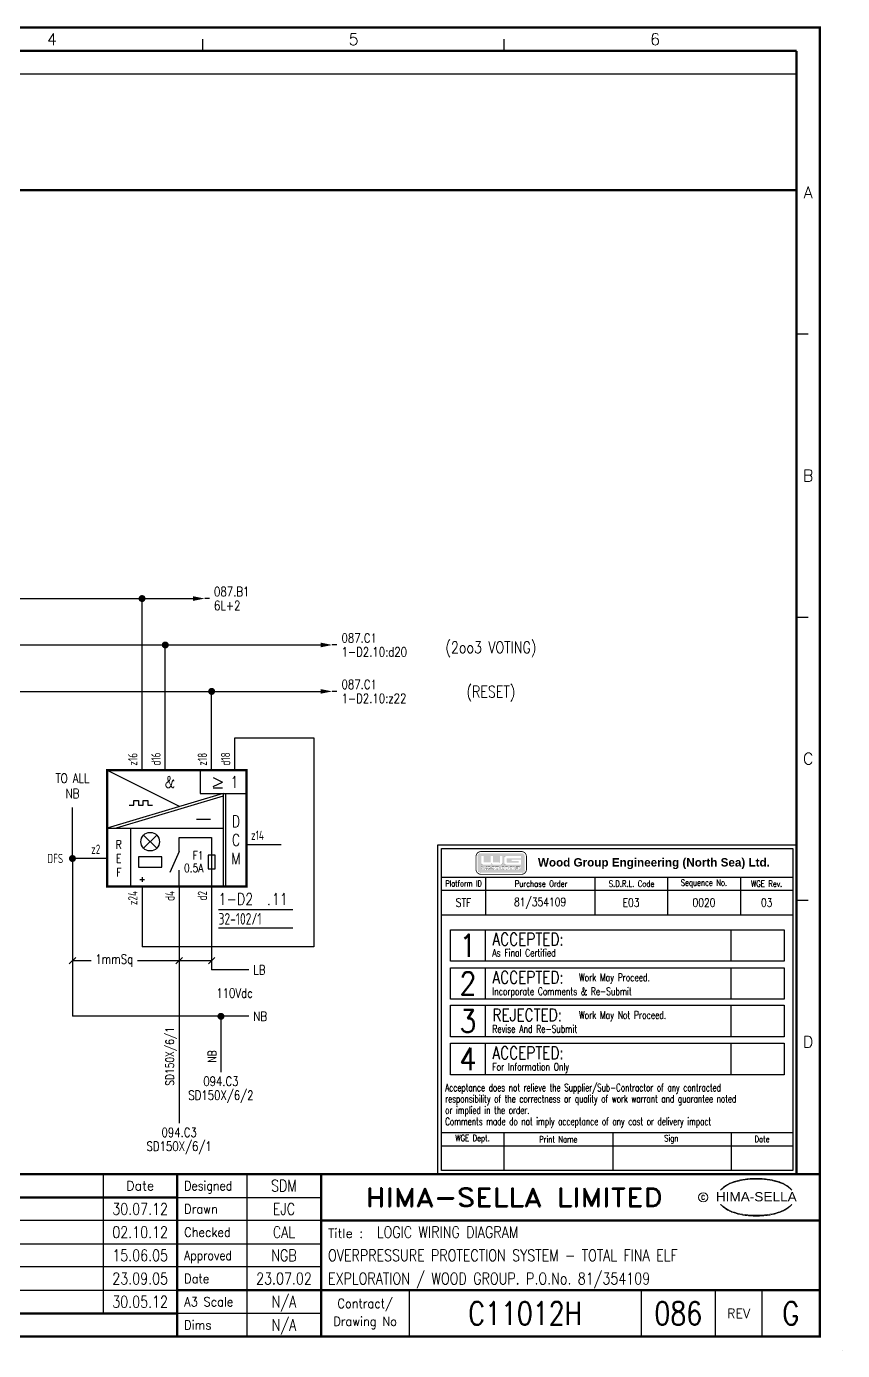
# Model space of a CAD drawing. Extents: x 0 to 414, y 0 to 285.
# Drawn here: x 238 to 413.9, y 0 to 285.2 of the extents above; entities that cross this region are included whole.
import ezdxf
from ezdxf.enums import TextEntityAlignment as Align

# ---------------------------------------------------------------- set-up
doc = ezdxf.new("R2010")
doc.units = 0
doc.header["$LTSCALE"] = 10
doc.header["$MEASUREMENT"] = 0
doc.layers.get('0').update_dxf_attribs({"linetype": 'CONTINUOUS'})
for name, color, linetype in [('ADD', 7, 'CONTINUOUS'), ('COL', 7, 'CONTINUOUS'), ('COM', 6, 'CONTINUOUS'), ('DES', 2, 'CONTINUOUS'), ('ELAC003$', 7, 'CONTINUOUS'), ('GROUP', 2, 'CONTINUOUS'), ('LAB', 4, 'CONTINUOUS'), ('LINE', 1, 'CONTINUOUS'), ('LOCATION', 7, 'CONTINUOUS'), ('PCABGREY-0_22', 7, 'CONTINUOUS'), ('RACK', 7, 'CONTINUOUS'), ('ROW', 7, 'CONTINUOUS'), ('SLOT', 7, 'CONTINUOUS'), ('SNA', 7, 'CONTINUOUS'), ('SPOTS', 3, 'CONTINUOUS'), ('TEXT', 2, 'CONTINUOUS'), ('TPOL', 1, 'CONTINUOUS'), ('UPS', 2, 'CONTINUOUS'), ('WIRENOS', 4, 'CONTINUOUS'), ('XR_FUNCTION', 7, 'CONTINUOUS'), ('XR_MAIN', 2, 'CONTINUOUS')]:
    doc.layers.add(name, color=color, linetype=linetype)
doc.styles.add('ARIAL', font='ARIAL.TTF', dxfattribs={"height": 2.5})
doc.styles.add('CROSSREF', font='ROMANS.shx', dxfattribs={"width": 0.8, "height": 1})
doc.styles.add('FUNCTION', font='ISOCP.shx', dxfattribs={"height": 2.5})
doc.styles.add('GROUP', font='romans.shx', dxfattribs={"width": 0.8, "height": 2.5})
doc.styles.add('LOCATION', font='ISOCP.shx', dxfattribs={"height": 2.5})
doc.styles.add('PINS', font='ISOCP.shx', dxfattribs={"height": 2.5})
doc.styles.add('RACK', font='romans.shx', dxfattribs={"width": 0.8, "height": 2})
doc.styles.add('ROMAND', font='ROMAND')
doc.styles.add('ROMANS', font='romans.shx', dxfattribs={"width": 0.8})
doc.styles.add('SLOT', font='romans.shx', dxfattribs={"width": 0.8, "height": 2})
doc.styles.add('SYMBOL', font='ISOCP.shx', dxfattribs={"height": 2.5})

# ---------------------------------------------------------------- blocks, each defined once
blk = doc.blocks.new('HS-A3LG1')
at = {"color": 1}
for p, q in [((276, 280), (276, 282.5)), ((341, 280), (341, 282.5)), ((404, 275), (16, 275)), ((404, 219), (406.5, 219)), ((404, 158), (406.5, 158)), ((404, 97), (406.5, 97)), ((254.5, 38), (254.5, 8)), ((285.5, 38), (285.5, 3)), ((270.5, 33), (301.5, 33)), ((301.5, 28), (104, 28)), ((104, 23), (301.5, 23)), ((301.5, 18), (104, 18)), ((104, 13), (270.5, 13)), ((320.5, 13), (320.5, 3)), ((370.5, 13), (370.5, 3)), ((386.5, 3), (386.5, 13)), ((396.5, 13), (396.5, 3)), ((301.5, 8), (270.5, 8)), ((413.9, 0), (413.9, 0.025))]:
    blk.add_line(p, q, dxfattribs=at)
at = {"color": 1, "const_width": 0.5}
blk.add_lwpolyline([(16, 3), (409, 3), (409, 285), (16, 285)], close=True, dxfattribs=at)
for points in [[(16, 280), (404, 280)], [(404, 38), (404, 280)], [(404, 250), (16, 250)], [(409, 38), (16, 38)], [(270.5, 38), (270.5, 3)], [(301.5, 3), (301.5, 38)], [(270.5, 33), (104, 33)], [(409, 28), (301.5, 28)], [(270.5, 13), (409, 13)], [(270.5, 8), (16, 8)]]:
    blk.add_lwpolyline(points, dxfattribs=at)
at = {"color": 3, "lineweight": 13}
blk.add_circle((383.8795, 33), 1, dxfattribs=at)
for centre, radius, start, end in [((395.2419, 21.3644), 15.7280876505632, 89.78050000000002, 93.17380000000001), ((395.3626, 21.3644), 15.7280876505632, 86.8262, 90.2195), ((392.604, 29.3277), 7.240060860401338, 106.0532, 133.5024), ((392.8763, 29.5135), 7.299930143559258, 130.419, 136.057), ((392.1149, 30.6001), 5.98042439466984, 122.244, 131.6154), ((391.752, 31.2819), 5.210443276585328, 111.8206, 122.8668), ((393.7772, 27.1992), 9.760061234438751, 107.5931, 113.9452), ((395.0991, 20.9965), 15.93667133721851, 89.2698, 106.3911), ((394.0978, 26.015), 10.98591244724132, 96.0146, 107.3203), ((395.2933, 18.8099), 18.28175579120328, 92.8917, 97.3734), ((395.5053, 20.9965), 15.93667133721851, 73.6089, 90.73019999999998), ((395.3112, 18.8099), 18.28175579120328, 82.62659999999998, 87.1083), ((396.5067, 26.015), 10.98591244724132, 72.67969999999998, 83.9854), ((396.8272, 27.1992), 9.760061234438751, 66.0548, 72.40689999999998), ((398.0005, 29.3277), 7.240060860401338, 46.4976, 73.94679999999998), ((398.8524, 31.2819), 5.210443276585328, 57.1332, 68.1794), ((398.4895, 30.6001), 5.98042439466984, 48.3846, 57.75600000000001), ((397.7282, 29.5135), 7.299930143559258, 43.943, 49.581), ((392.604, 36.7308), 7.240060860401338, 226.4976, 253.9468), ((392.8763, 36.545), 7.299930143559258, 223.943, 229.581), ((398.0005, 36.7308), 7.240060860401338, 286.0532, 313.5024), ((397.7282, 36.545), 7.299930143559258, 310.419, 316.0570000000001), ((392.1149, 35.4585), 5.98042439466984, 228.3846, 237.756), ((391.752, 34.7766), 5.210443276585328, 237.1332, 248.1794), ((393.7772, 38.8593), 9.760061234438751, 246.0548, 252.4069000000001), ((395.0991, 45.062), 15.93667133721851, 253.6089, 270.7302), ((394.0978, 40.0435), 10.98591244724132, 252.6797, 263.9854), ((395.2933, 47.2486), 18.28175579120328, 262.6266, 267.1083), ((395.2419, 44.6941), 15.7280876505632, 266.8262, 270.2195), ((395.5053, 45.062), 15.93667133721851, 269.2698, 286.3911000000001), ((395.3626, 44.6941), 15.7280876505632, 269.7805, 273.1738), ((395.3112, 47.2486), 18.28175579120328, 272.8917, 277.3734), ((396.5067, 40.0435), 10.98591244724132, 276.0146, 287.3203), ((396.8272, 38.8593), 9.760061234438751, 287.5931, 293.9452), ((398.8524, 34.7766), 5.210443276585328, 291.8206, 302.8668), ((398.4895, 35.4585), 5.98042439466984, 302.2440000000001, 311.6154)]:
    blk.add_arc(centre, radius, start, end, dxfattribs=at)
at = {"color": 2, "style": 'ROMAND'}
for s, p in [('4', (243.5, 282.5)), ('5', (308.5, 282.5)), ('6', (373.5, 282.5)), ('A', (406.5, 249.5)), ('B', (406.5, 188.5)), ('C', (406.5, 127.5)), ('D', (406.5, 66.5))]:
    blk.add_text(s, height=2.5, dxfattribs=at).set_placement(p, align=Align.MIDDLE)
at = {"color": 4, "style": 'ROMAND'}
blk.add_text('Date', height=2, dxfattribs=at).set_placement((262.5, 34.5), align=Align.CENTER)
for s, width, p in [('Designed', 0.87, (272, 34.5)), ('Drawn', 0.9, (272, 29.5)), ('Checked', 0.9, (272, 24.5)), ('Approved', 0.85, (272, 19.5)), ('Date', 0.9, (272, 14.5)), ('A3 Scale', 0.9, (272, 9.5)), ('Dims', 0.9, (272, 4.5))]:
    blk.add_text(s, height=2, dxfattribs=dict(at, width=width)).set_placement(p)
at = {"color": 1, "style": 'ROMAND', "width": 1.15}
blk.add_text('HIMA-SELLA LIMITED', height=4, dxfattribs=at).set_placement((343.0965, 33), align=Align.MIDDLE)
at = {"color": 3, "lineweight": 13, "style": 'ROMANS', "width": 0.8}
blk.add_text('C', height=1, dxfattribs=at).set_placement((383.8436, 32.5), align=Align.CENTER)
at = {"color": 1, "style": 'ARIAL', "width": 1.05}
blk.add_text('HIMA-SELLA', height=2, dxfattribs=at).set_placement((395.3022, 32.1293), align=Align.CENTER)
at = {"color": 4, "style": 'ROMAND'}
blk.add_text('Title :', height=2, dxfattribs=at).set_placement((303, 24.25))
at = {"color": 4, "style": 'ROMAND', "width": 0.9}
for s, p in [('Contract/', (311, 10)), ('Drawing No', (311, 6))]:
    blk.add_text(s, height=2, dxfattribs=at).set_placement(p, align=Align.MIDDLE)
at = {"color": 4, "style": 'ROMAND'}
blk.add_text('REV', height=2, dxfattribs=at).set_placement((391.5, 8), align=Align.MIDDLE)
at = {"layer": 'COL', "style": 'ROMAND', "flags": 9}
for tag, p in [('COL1', (48.5, 282.5)), ('COL2', (113.5, 282.5)), ('COL3', (178.5, 282.5)), ('COL4', (243.5, 282.5)), ('COL5', (308.5, 282.5)), ('COL6', (373.5, 282.5))]:
    blk.add_attdef(tag, p, '', height=2.5, dxfattribs=at)
at = {"layer": 'ROW', "style": 'ROMAND', "flags": 9}
for tag, p in [('ROW1', (406.5, 249.5)), ('ROW2', (406.5, 188.5)), ('ROW3', (406.5, 127.5)), ('ROW4', (406.5, 66.5))]:
    blk.add_attdef(tag, p, '', height=2.5, dxfattribs=at)
at = {"layer": 'UPS', "color": 3, "style": 'ROMANS', "width": 0.8, "flags": 8}
blk.add_attdef('PROJS->NOMPRO', text='', height=1.7, rotation=90, dxfattribs=at).set_placement((13.5, 35), align=Align.MIDDLE_LEFT)
at = {"layer": 'UPS', "style": 'ROMANS', "width": 3.1263, "flags": 8}
blk.add_attdef('PLANOS->MCAN1', text='', height=2.5, rotation=0.0611733494275344, dxfattribs=at).set_placement((155, 31.6443), (254, 31.75), align=Align.FIT)
at = {"layer": 'UPS', "style": 'ROMANS', "width": 0.8, "flags": 8}
for tag, height, p in [('PLANOS->VERIF', 2.5, (293.5, 34.25)), ('PLANOS->CANVI1', 2.5, (109, 29.25)), ('PLANOS->NCAN1', 2.5, (149, 29.25)), ('PLANOS->DCAN1', 2.5, (262.5, 29.25)), ('PLANOS->ORIG', 2.5, (293.5, 29.25)), ('PLANOS->CANVI2', 2.5, (109, 24.25)), ('PLANOS->NCAN2', 2.5, (149, 24.25)), ('PLANOS->DCAN2', 2.5, (262.5, 24.25)), ('PLANOS->HECHF', 2.5, (293.5, 24.25)), ('PLANOS->CANVI3', 2.5, (109, 19.25)), ('PLANOS->NCAN3', 2.5, (149, 19.25)), ('PLANOS->DCAN3', 2.5, (262.5, 19.25)), ('PLANOS->HECHD', 2.5, (293.5, 19.25)), ('PLANOS->CANVI4', 2.5, (109, 14.25)), ('PLANOS->NCAN4', 2.5, (149, 14.25)), ('PLANOS->DCAN4', 2.5, (262.5, 14.25)), ('PLANOS->DATACREA', 2.5, (293.5, 14.25)), ('PLANOS->CANVI5', 2.5, (109, 9.25)), ('PLANOS->NCAN5', 2.5, (149, 9.25)), ('PLANOS->DCAN5', 2.5, (262.5, 9.25)), ('PLANOS->NR1', 2.5, (293.5, 9.25)), ('PROJS->DESCPRO3', 5, (345.5, 5.5)), ('PLANOS->PLANO', 5, (378.5, 5.5)), ('PLANOS->USER', 5, (402.75, 5.5)), ('PLANOS->NR2', 2.5, (293.5, 4.25))]:
    blk.add_attdef(tag, text='', height=height, dxfattribs=at).set_placement(p, align=Align.CENTER)
at = {"layer": 'UPS', "style": 'ROMANS', "flags": 8}
for tag, width, p, p2 in [('PLANOS->MCAN2', 3.0574, (155, 26.75), (254, 26.75)), ('PLANOS->MCAN3', 3.0574, (155, 21.75), (254, 21.75)), ('PLANOS->MCAN4', 3.0462, (155, 16.75), (254, 16.75)), ('PLANOS->MCAN5', 3.0574, (155, 11.75), (254, 11.75))]:
    blk.add_attdef(tag, text='', height=2.5, dxfattribs=dict(at, width=width)).set_placement(p, p2, align=Align.FIT)
at = {"layer": 'UPS', "style": 'ROMANS', "width": 0.8, "flags": 8}
blk.add_attdef('PLANOS->DENOM', (313.5, 24.25), '', height=2.5, dxfattribs=at)
at = {"layer": 'UPS', "color": 4, "style": 'ROMANS', "width": 0.8, "flags": 8}
for tag, p in [('PROJS->DESCPRO1', (303, 19.25)), ('PROJS->DESCPRO2', (303, 14.25))]:
    blk.add_attdef(tag, p, '', height=2.5, dxfattribs=at)
at = {"layer": 'UPS', "color": 3, "style": 'ROMANS', "width": 0.8, "flags": 8}
blk.add_attdef('PLANOS->PROTOTIPO', text='', height=1.7, dxfattribs=at).set_placement((39.5, 5.5), align=Align.MIDDLE_LEFT)
at = {"layer": 'UPS', "style": 'ROMANS', "width": 0.8, "flags": 8}
blk.add_attdef('PLANOS->OBS4', text='', height=2.5, dxfattribs=at).set_placement((107, 5.5), align=Align.MIDDLE_LEFT)
blk = doc.blocks.new('EQUPOT03')
blk.add_line((0, 0), (-1, 0))
blk.add_solid([(-3.5, 0.5), (-3.5, -0.5), (-1, 0)])
at = {"layer": 'TEXT', "style": 'ROMANS', "width": 0.8}
blk.add_attdef('CONNECTION', text='', height=2, dxfattribs=at).set_placement((1, -1.5), align=Align.MIDDLE_LEFT)
at = {"layer": 'TPOL', "style": 'ROMANS', "flags": 8}
blk.add_attdef('CN1', (-3.5, 0), '', height=0.0025, dxfattribs=at)
at = {"layer": 'XR_FUNCTION', "style": 'FUNCTION', "width": 0.8, "flags": 1}
blk.add_attdef('XR_FUNCTION', text='', height=1, dxfattribs=at).set_placement((-4.5, 0), align=Align.MIDDLE_RIGHT)
at = {"layer": 'XR_MAIN', "style": 'CROSSREF', "width": 0.8}
for tag in ['XR_NEXT', 'XR_PREV']:
    blk.add_attdef(tag, text='', height=2, dxfattribs=at).set_placement((1, 1.5), align=Align.MIDDLE_LEFT)
blk = doc.blocks.new('32-102-1')
for p, q in [((-7.5, 0), (8.125, -7.8125)), ((12.5, 0), (12.5, -5)), ((15.3254, -1.5188), (17.3254, -2.5188)), ((15.3254, -3.5188), (17.3254, -2.5188)), ((17.5, -5), (-7.5, -12.5)), ((17.5, -5.5742), (-5.5859, -12.5)), ((12.5, -5), (22.5, -5)), ((15.3254, -3.7688), (17.3254, -3.7688)), ((17.5, -5), (17.5, -25)), ((18, -5), (18, -25)), ((-2.75, -7.5), (-1.75, -7.5)), ((-1.75, -6.5), (-0.75, -6.5)), ((-1.75, -7.5), (-1.75, -6.5)), ((-0.75, -6.5), (-0.75, -7.5)), ((-0.75, -7.5), (0.25, -7.5)), ((0.25, -6.5), (1.25, -6.5)), ((0.25, -7.5), (0.25, -6.5)), ((1.25, -6.5), (1.25, -7.5)), ((1.25, -7.5), (2.25, -7.5)), ((11.75, -10.5), (14.75, -10.5)), ((-7.5, -12.5), (17.5, -12.5)), ((-2.5, -12.5), (-2.5, -25)), ((0.3358, -16.7892), (3.1642, -13.9608)), ((0.3358, -13.9608), (3.1642, -16.7892)), ((8, -14.5), (15, -14.5)), ((8, -17.5), (8, -14.5)), ((15, -14.5), (15, -25)), ((22.5, -16), (30, -16)), ((-7.5, -19), (-15, -19)), ((8, -17.5), (6, -22)), ((8, -25), (8, -21.5)), ((-0.5, -23.5), (0.5, -23.5)), ((0, -23), (0, -24)), ((16.5, -30), (32.5, -30)), ((32.5, -34), (16.5, -34))]:
    blk.add_line(p, q)
at = {"const_width": 0.5}
blk.add_lwpolyline([(-7.5, -25), (22.5, -25), (22.5, 0), (-7.5, 0)], close=True, dxfattribs=at)
for points in [[(-0.75, -20.875), (4.25, -20.875), (4.25, -18.625), (-0.75, -18.625)], [(14.25, -21.25), (15.75, -21.25), (15.75, -18.25), (14.25, -18.25)]]:
    blk.add_lwpolyline(points, close=True)
blk.add_circle((1.75, -15.375), 2)
at = {"style": 'ROMANS', "width": 0.8}
blk.add_text('&', height=2.5, dxfattribs=at).set_placement((6, -3.75), align=Align.CENTER)
blk.add_text('1', height=2.5, dxfattribs=at).set_placement((19.0754, -3.7688))
for s, p in [('D', (20.25, -11)), ('C', (20.25, -15)), ('M', (20.25, -19))]:
    blk.add_text(s, height=2.5, dxfattribs=at).set_placement(p, align=Align.MIDDLE)
blk.add_text('F1', height=1.8, dxfattribs=at).set_placement((13.25, -19.25), align=Align.RIGHT)
at = {"insert": (-5, -19), "char_height": 1.8, "width": 0.8, "attachment_point": 5, "style": 'ROMANS'}
blk.add_mtext('R\\PE\\PF', dxfattribs=at)
at = {"style": 'ROMANS', "width": 0.8}
blk.add_attdef('AMPS', text='', height=1.8, dxfattribs=at).set_placement((13.25, -21.9383), align=Align.RIGHT)
at = {"layer": 'ADD', "style": 'PINS', "width": 0.8, "flags": 1}
blk.add_attdef('ADD1', (24, 1.75), '', height=1.5, dxfattribs=at)
at = {"layer": 'COM', "style": 'PINS', "width": 0.8, "flags": 1}
blk.add_attdef('COM1', (24, -2.25), '', height=1.5, dxfattribs=at)
at = {"layer": 'DES', "style": 'PINS', "width": 0.8, "flags": 1}
blk.add_attdef('DES1', (24, -0.25), '', height=1.5, dxfattribs=at)
at = {"layer": 'GROUP', "style": 'GROUP', "width": 0.8, "flags": 1}
blk.add_attdef('GROUP', (24, -8.25), '', height=1.5, dxfattribs=at)
at = {"layer": 'LAB', "style": 'PINS', "width": 0.8}
blk.add_attdef('LAB1', text='', height=2.5, dxfattribs=at).set_placement((16.5, -32), align=Align.MIDDLE_LEFT)
at = {"layer": 'LOCATION', "style": 'LOCATION', "width": 0.8}
blk.add_attdef('LOCATION', text='', height=2, dxfattribs=at).set_placement((-17, -19), align=Align.MIDDLE_RIGHT)
at = {"layer": 'RACK', "style": 'RACK', "width": 0.8}
blk.add_attdef('RACK', (16.5, -29), '', height=2.5, dxfattribs=at)
at = {"layer": 'SLOT', "style": 'SLOT', "width": 0.8}
blk.add_attdef('SLOT', (28, -29), '', height=2.5, dxfattribs=at)
at = {"layer": 'SNA', "style": 'SYMBOL', "width": 0.8, "flags": 1}
blk.add_attdef('SNA', (24, -6.25), '', height=1.5, dxfattribs=at)
at = {"layer": 'TEXT', "color": 3, "style": 'PINS', "width": 0.8}
blk.add_text('z16', height=2, rotation=90, dxfattribs=at).set_placement((-2, 1), align=Align.MIDDLE_LEFT)
at = {"layer": 'TEXT', "style": 'ROMANS', "width": 0.8}
blk.add_text('.', height=2, dxfattribs=at).set_placement((27, -29))
at = {"layer": 'TPOL', "style": 'PINS', "width": 0.8}
for tag, p in [('CN1', (-1, 1)), ('CN2', (4, 1)), ('CN3', (14, 1)), ('CN4', (19, 1))]:
    blk.add_attdef(tag, p, '', height=2, rotation=90, dxfattribs=at)
blk.add_attdef('CN9', (23.5, -15), '', height=2, dxfattribs=at)
blk.add_attdef('CN8', text='', height=2, dxfattribs=at).set_placement((-9, -18), align=Align.RIGHT)
for tag, p in [('CN5', (-1, -26)), ('CN6', (7, -26)), ('CN7', (14, -26))]:
    blk.add_attdef(tag, text='', height=2, rotation=90, dxfattribs=at).set_placement(p, align=Align.RIGHT)
at = {"layer": 'XR_FUNCTION', "style": 'FUNCTION', "width": 0.8, "flags": 1}
blk.add_attdef('XR_FUNCTION', (24, -4.25), '', height=1.5, dxfattribs=at)
at = {"layer": 'XR_MAIN', "style": 'CROSSREF', "width": 0.8, "flags": 1}
blk.add_attdef('XR_MAIN', (24, -10.25), '', height=1.5, dxfattribs=at)

msp = doc.modelspace()

# ---------------------------------------------------------------- hatches: boundary and pattern name
at = {"linetype": 'Continuous'}
h = msp.add_hatch(color=1, dxfattribs=at)
edge = h.paths.add_edge_path(flags=16)
edge.add_line((341.6261399999999, 106.0572599999999), (344.5758699999998, 106.0572599999999))
edge.add_line((344.5758699999998, 106.0572599999999), (344.5758699999998, 106.5575099999996))
edge.add_line((344.5758699999998, 106.5575099999995), (341.36988, 106.5575099999995))
edge.add_arc((341.3698884543419, 106.1923515456578), 0.365158454439969, 90.00132654225952, 179.9986734577404)
edge.add_line((341.00473, 106.1923599999996), (341.00473, 105.0248))
edge.add_arc((341.3698834541107, 105.024813454342), 0.365153454358445, 180.0021111042776, 269.9994580197556)
edge.add_line((341.36988, 104.6596599999999), (344.5758699999998, 104.6596599999999))
edge.add_line((344.5758699999998, 104.6596599999999), (344.5758699999998, 105.7651399999997))
edge.add_line((344.5758699999998, 105.7651399999997), (342.57121, 105.7651399999997))
edge.add_line((342.57121, 105.7651399999997), (342.57121, 105.4365099999996))
edge.add_line((342.57121, 105.43651), (344.10848, 105.43651))
edge.add_line((344.10848, 105.43651), (344.10848, 105.1224799999997))
edge.add_line((344.10848, 105.1224799999994), (341.6261399999999, 105.1224799999994))
edge.add_arc((341.626142958962, 105.2502829589616), 0.127802958996096, 180.0013265422535, 269.9986734577261, ccw=False)
edge.add_line((341.49834, 105.25028), (341.49834, 105.92946))
edge.add_arc((341.626142958962, 105.9294570410379), 0.127802958996119, 90.00132654227377, 179.9986734577465, ccw=False)
edge = h.paths.add_edge_path(flags=16)
edge.add_arc((342.6639446634498, 103.9697547162387), 0.229358143489629, 359.7165362622, 449.7138831776751)
edge.add_line((342.66509, 104.1991099999999), (342.2500799999999, 104.1991099999999))
edge.add_arc((342.2512203365501, 103.969749716007), 0.229363118745536, 90.28486158141148, 180.2822084968908)
edge.add_line((342.02186, 103.9686199999999), (342.02186, 103.7632299999998))
edge.add_arc((342.2512253367817, 103.7620952839927), 0.229368143597591, 179.7165486787224, 269.7138955942124)
edge.add_line((342.2500799999999, 103.5327299999996), (342.66509, 103.5327299999996))
edge.add_arc((342.663939663218, 103.762090283761), 0.229363168450698, 270.2873596461594, 360.284706561639)
edge.add_line((342.8933, 103.7632299999998), (342.8933, 103.9686199999999))
edge = h.paths.add_edge_path(flags=0)
edge.add_arc((344.2791299999999, 103.9515049999996), 0.081015000000002, -90, 90, ccw=False)
edge.add_line((344.2791299999999, 103.8704899999999), (344.0716300000001, 103.8704899999999))
edge.add_arc((344.0716300000001, 103.9515049999996), 0.081015000000002, 90, 270, ccw=False)
edge.add_line((344.0716300000001, 104.03252), (344.2791299999999, 104.03252))
edge = h.paths.add_edge_path(flags=16)
edge.add_line((344.02084, 103.5327299999996), (344.02084, 103.68975))
edge.add_line((344.02084, 103.68975), (344.2948499999998, 103.68975))
edge.add_arc((344.2948499999998, 103.9444299999999), 0.254680000000008, 270, 450)
edge.add_line((344.2948499999998, 104.1991099999999), (343.8276899999999, 104.1991099999999))
edge.add_line((343.8276899999999, 104.1991099999999), (343.8276899999999, 103.5327299999994))
edge.add_line((343.8276899999999, 103.5327299999996), (344.02084, 103.5327299999996))
edge = h.paths.add_edge_path(flags=16)
edge.add_line((343.4361899999997, 103.69933), (343.2815099999999, 103.69933))
edge.add_arc((343.2820826683906, 103.8140126419962), 0.1146840717988, 179.7165486787283, 269.71389559420106, ccw=False)
edge.add_line((343.1674, 103.81458), (343.1674, 104.1991099999999))
edge.add_line((343.1674, 104.1991099999999), (342.9495399999999, 104.1991099999999))
edge.add_line((342.9495399999999, 104.1991099999999), (342.9495399999999, 103.7632299999996))
edge.add_arc((343.1789003367815, 103.762090283761), 0.229363168450693, 179.7152934383665, 269.7126403538517)
edge.add_line((343.1777499999999, 103.5327299999996), (343.53994, 103.5327299999996))
edge.add_arc((343.5387946632181, 103.7620952839927), 0.229368143597644, 270.2861044057759, 360.2834513212661)
edge.add_line((343.7681599999999, 103.7632299999998), (343.7681599999999, 104.1991099999999))
edge.add_line((343.7681599999999, 104.1991099999999), (343.5503, 104.1991099999999))
edge.add_line((343.5503, 104.1991099999999), (343.5503, 103.8145799999999))
edge.add_arc((343.4356173316091, 103.8140126419962), 0.114684071798818, -89.71389559422369, 0.283451321260884, ccw=False)
edge = h.paths.add_edge_path(flags=0)
edge.add_arc((342.5607573316091, 103.9178373580035), 0.114684071798818, 359.716548678728, 449.7138955942008)
edge.add_line((342.56133, 104.03252), (342.35383, 104.03252))
edge.add_arc((342.3544026683908, 103.9178373580035), 0.114684071798822, 90.28610440577614, 180.2834513212601)
edge.add_line((342.2397199999999, 103.9172699999999), (342.2397199999999, 103.81458))
edge.add_arc((342.3544026683908, 103.8140126419962), 0.114684071798818, 179.7165486787396, 269.7138955942238)
edge.add_line((342.35383, 103.69933), (342.56133, 103.69933))
edge.add_arc((342.5607573316091, 103.8140126419962), 0.1146840717988, 270.2861044057988, 360.2834513212716)
edge.add_line((342.67544, 103.81458), (342.67544, 103.9172699999999))
edge = h.paths.add_edge_path(flags=0)
edge.add_arc((338.7044223316091, 103.917842358235), 0.114679096706921, 359.7140381435265, 449.7113850590014)
edge.add_line((338.7049999999999, 104.03252), (338.4974900000001, 104.03252))
edge.add_arc((338.4980626683906, 103.9178373580035), 0.114684071798822, 90.28610440577614, 180.2834513212601)
edge.add_line((338.38338, 103.9172699999999), (338.38338, 103.81458))
edge.add_arc((338.4980626683906, 103.8140126419962), 0.114684071798818, 179.7165486787396, 269.7138955942238)
edge.add_line((338.4974900000001, 103.69933), (338.7049999999999, 103.69933))
edge.add_arc((338.7044223316091, 103.8140076417647), 0.114679096706899, 270.2886149409979, 360.2859618564731)
edge.add_line((338.8190999999999, 103.81458), (338.8190999999999, 103.9172699999999))
edge = h.paths.add_edge_path(flags=16)
edge.add_arc((338.8076096634498, 103.969749716007), 0.229363118745524, 359.7177915031089, 449.7151384185998)
edge.add_line((338.8087499999999, 104.1991099999999), (338.3937399999999, 104.1991099999999))
edge.add_arc((338.39488033655, 103.969749716007), 0.229363118745536, 90.28486158141148, 180.2822084968908)
edge.add_line((338.16552, 103.9686199999999), (338.16552, 103.7632299999998))
edge.add_arc((338.3948853367815, 103.7620952839927), 0.229368143597591, 179.7165486787224, 269.7138955942124)
edge.add_line((338.3937399999999, 103.5327299999996), (338.8087499999999, 103.5327299999996))
edge.add_arc((338.8076046632182, 103.7620952839927), 0.229368143597644, 270.2861044057759, 360.2834513212661)
edge.add_line((339.0369699999999, 103.7632299999998), (339.0369699999999, 103.9686199999999))
edge = h.paths.add_edge_path(flags=0)
edge.add_arc((337.7643573316091, 103.9178373580035), 0.114684071798818, 359.716548678728, 449.7138955942008)
edge.add_line((337.7649299999999, 104.03252), (337.55743, 104.03252))
edge.add_arc((337.5580026683909, 103.9178373580035), 0.114684071798822, 90.28610440577614, 180.2834513212601)
edge.add_line((337.4433200000001, 103.9172699999999), (337.4433200000001, 103.81458))
edge.add_arc((337.5580026683909, 103.8140126419962), 0.114684071798818, 179.7165486787396, 269.7138955942238)
edge.add_line((337.55743, 103.69933), (337.7649299999999, 103.69933))
edge.add_arc((337.7643573316091, 103.8140126419962), 0.1146840717988, 270.2861044057988, 360.2834513212716)
edge.add_line((337.8790399999999, 103.81458), (337.8790399999999, 103.9172699999999))
h.paths.add_polyline_path([(337.2364099999999, 104.1986599999999), (337.02463, 103.53409), (336.8128399999999, 103.53409), (336.65218, 103.9540099999997), (336.49151, 103.53409), (336.2797299999999, 103.53409), (336.06794, 104.1986599999999), (336.26512, 104.1986599999999), (336.39657, 103.7714399999994), (336.56454, 104.1950099999995), (336.7398099999999, 104.1950099999995), (336.9077799999999, 103.7714399999994), (337.04653, 104.1986599999999)], flags=16)
edge = h.paths.add_edge_path(flags=16)
edge.add_arc((337.8675396634498, 103.969749716007), 0.229363118745524, 359.7177915031089, 449.7151384185998)
edge.add_line((337.86868, 104.1991099999999), (337.45367, 104.1991099999999))
edge.add_arc((337.4548153365499, 103.9697547162387), 0.229358143489615, 90.28611682232473, 180.2834637377995)
edge.add_line((337.22546, 103.9686199999999), (337.22546, 103.7632299999998))
edge.add_arc((337.4548203367818, 103.762090283761), 0.229363168450693, 179.715293438361, 269.7126403538405)
edge.add_line((337.45367, 103.5327299999996), (337.86868, 103.5327299999996))
edge.add_arc((337.867534663218, 103.7620952839927), 0.229368143597644, 270.2861044057759, 360.2834513212661)
edge.add_line((338.0969, 103.7632299999998), (338.0969, 103.9686199999999))
edge = h.paths.add_edge_path(flags=0)
edge.add_arc((339.6115573316091, 103.8140126419962), 0.114684071798822, 270.2861044057759, 360.2834513212602)
edge.add_line((339.72624, 103.81458), (339.72624, 103.9172699999999))
edge.add_arc((339.6115573316091, 103.9178373580035), 0.114684071798818, 359.7165486787391, 449.7138955942237)
edge.add_line((339.6121299999999, 104.03252), (339.26956, 104.03252))
edge.add_line((339.26956, 104.03252), (339.26956, 103.69933))
edge.add_line((339.26956, 103.69933), (339.6121299999999, 103.69933))
edge = h.paths.add_edge_path(flags=16)
edge.add_arc((339.7147396634496, 103.969749716007), 0.229363118745524, 359.7177915031089, 449.7151384185885)
edge.add_line((339.7158800000001, 104.1991099999999), (339.0816399999999, 104.1991099999999))
edge.add_line((339.0816399999999, 104.1991099999999), (339.0816399999999, 103.5327299999994))
edge.add_line((339.0816399999999, 103.5327299999996), (339.7158800000001, 103.5327299999996))
edge.add_arc((339.7147346632182, 103.7620952839927), 0.229368143597599, 270.2861044057876, 360.2834513212775)
edge.add_line((339.9440999999999, 103.7632299999998), (339.9440999999999, 103.9686199999999))
edge = h.paths.add_edge_path(flags=16)
edge.add_arc((340.8800689960826, 103.9891589960829), 0.043361003928592, 0.001326542279929, 89.99867345775013)
edge.add_line((340.88007, 104.03252), (340.6158399999999, 104.03252))
edge.add_arc((340.6164126683909, 103.9178373580035), 0.1146840717988, 90.28610440579894, 180.2834513212717)
edge.add_line((340.50173, 103.9172699999999), (340.50173, 103.81458))
edge.add_arc((340.6164126683909, 103.8140126419962), 0.114684071798818, 179.716548678728, 269.7138955942011)
edge.add_line((340.6158399999999, 103.69933), (340.88007, 103.69933))
edge.add_arc((340.88007, 103.7426849999997), 0.043354999999997, 270, 450)
edge.add_line((340.88007, 103.7860399999999), (340.7047999999999, 103.7860399999999))
edge.add_line((340.7047999999999, 103.7860399999999), (340.7047999999999, 103.9028899999999))
edge.add_line((340.7047999999999, 103.9028899999999), (341.12837, 103.9028899999999))
edge.add_line((341.12837, 103.9028899999999), (341.12837, 103.7632299999998))
edge.add_arc((340.8990046632183, 103.7620952839927), 0.229368143597591, -89.71389559422369, 0.2834513212663978, ccw=False)
edge.add_line((340.90015, 103.5327299999996), (340.51209, 103.5327299999996))
edge.add_arc((340.5132353367815, 103.7620952839927), 0.229368143597645, 179.7165486787342, 269.71389559421254, ccw=False)
edge.add_line((340.2838699999999, 103.7632299999998), (340.2838699999999, 103.9686199999999))
edge.add_arc((340.51323033655, 103.969749716007), 0.2293631187455689, 90.28486158141158, 180.2822084968909, ccw=False)
edge.add_line((340.51209, 104.1991099999999), (340.90015, 104.1991099999999))
edge.add_arc((340.8990096634498, 103.969749716007), 0.229363118745536, -0.28220849689091665, 89.71513841859979, ccw=False)
edge.add_line((341.12837, 103.9686199999999), (341.12837, 103.9540099999999))
edge.add_line((341.12837, 103.9540099999997), (340.92343, 103.9540099999997))
edge.add_line((340.92343, 103.9540099999997), (340.92343, 103.98916))
edge = h.paths.add_edge_path(flags=0)
edge.add_line((341.4481599999999, 104.03252), (341.65567, 104.03252))
edge.add_arc((341.65567, 103.9515049999996), 0.081015000000002, -90, 90, ccw=False)
edge.add_line((341.65567, 103.8704899999999), (341.4481599999999, 103.8704899999999))
edge.add_arc((341.4481599999999, 103.9515049999996), 0.081015000000002, 90, 270, ccw=False)
edge = h.paths.add_edge_path(flags=16)
edge.add_line((341.7682899999999, 103.5327299999996), (341.9260699999999, 103.5327299999996))
edge.add_line((341.9260699999999, 103.5327299999996), (341.9260699999999, 103.68975))
edge.add_arc((341.845054702688, 103.6897494332255), 0.081015297313825, 0.000400835020838, 81.62120499931345)
edge.add_arc((341.6713563991228, 103.9444492277355), 0.254713601602722, 316.7426492714064, 359.9956748752612)
edge.add_arc((341.6713791033771, 103.9444191031454), 0.254690896855942, 0.002451378422247, 89.99979829390925)
edge.add_line((341.67138, 104.1991099999999), (341.2042299999999, 104.1991099999999))
edge.add_line((341.2042299999999, 104.1991099999999), (341.2042299999999, 103.5327299999994))
edge.add_line((341.2042299999999, 103.5327299999996), (341.3973799999999, 103.5327299999996))
edge.add_line((341.3973799999999, 103.5327299999996), (341.3973799999999, 103.68975))
edge.add_line((341.3973799999999, 103.68975), (341.68728, 103.68975))
edge.add_arc((341.6872731241383, 103.60873312437), 0.081016875921669, -0.0022095794171832495, 89.99513733605761, ccw=False)
edge.add_line((341.7682899999999, 103.6087299999997), (341.7682899999999, 103.5327299999996))
edge = h.paths.add_edge_path()
edge.add_line((345.4033800000001, 106.4077999999998), (345.4033800000001, 103.6837999999999))
edge.add_arc((344.6730730915471, 103.6838169084524), 0.730306908648449, 270.00132654226104, 359.9986734577408, ccw=False)
edge.add_line((344.6730899999997, 102.9535099999997), (335.9803099999999, 102.9535099999997))
edge.add_arc((335.9803219084528, 103.683821908684), 0.7303119087812779, 180.0017188205811, 269.99906573606233, ccw=False)
edge.add_line((335.2500099999999, 103.6837999999999), (335.2500099999999, 106.4077999999998))
edge.add_arc((335.9803219084528, 106.4077780913158), 0.730311908781297, 90.00093426393778, 179.998281179419, ccw=False)
edge.add_line((335.9803099999999, 107.13809), (344.6730899999997, 107.13809))
edge.add_arc((344.6730730915471, 106.4077830915472), 0.730306908648426, 0.0013265422592780851, 89.99867345773902, ccw=False)
edge = h.paths.add_edge_path(flags=16)
edge.add_line((336.05333, 106.5575099999995), (336.5424499999999, 106.5575099999995))
edge.add_line((336.5424499999999, 106.5575099999995), (336.5424499999999, 105.2794899999998))
edge.add_arc((336.6702529589618, 105.2794929589615), 0.127802958996119, 180.0013265422535, 269.9986734577261)
edge.add_line((336.67025, 105.1516899999995), (337.92936, 105.1516899999995))
edge.add_arc((337.929362041038, 105.2794979591934), 0.127807959209685, 269.9990850110503, 359.9964319265211)
edge.add_line((338.0571699999999, 105.2794899999998), (338.0571699999999, 106.5575099999995))
edge.add_line((338.0571699999999, 106.5575099999995), (338.5462799999999, 106.5575099999995))
edge.add_line((338.5462799999999, 106.5575099999995), (338.5462799999999, 105.2794899999998))
edge.add_arc((338.6740829589618, 105.2794929589615), 0.127802958996119, 180.0013265422637, 269.9986734577465)
edge.add_line((338.67408, 105.1516899999995), (339.9331999999997, 105.1516899999995))
edge.add_arc((339.933197041038, 105.2794929589615), 0.127802958996119, 270.0013265422535, 359.9986734577362)
edge.add_line((340.0609999999999, 105.2794899999998), (340.0609999999999, 106.5575099999995))
edge.add_line((340.0609999999999, 106.5575099999995), (340.55011, 106.5575099999995))
edge.add_line((340.55011, 106.5575099999995), (340.55011, 105.0247999999996))
edge.add_arc((340.1849615458892, 105.0248084541104), 0.3651484542084339, 270.0013265422625, 359.9986734577447, ccw=False)
edge.add_line((340.18497, 104.6596599999999), (338.6668699999999, 104.6596599999999))
edge.add_arc((338.6668734541105, 105.024813454342), 0.365153454358449, 180.0021111042778, 269.9994580197557, ccw=False)
edge.add_arc((337.9365715458892, 105.0248084541104), 0.3651484542084339, 270.0013265422625, 359.9986734577447, ccw=False)
edge.add_line((337.9365799999999, 104.6596599999999), (336.4184799999999, 104.6596599999999))
edge.add_arc((336.4184834541105, 105.024813454342), 0.365153454358449, 180.0021111042778, 269.9994580197557, ccw=False)
edge.add_line((336.05333, 105.0248), (336.05333, 106.5575099999996))

# ---------------------------------------------------------------- linework, layer by layer
msp.add_line((277.4281, 162), (276.4281, 162))
msp.add_solid([(273.9281, 162.5), (273.9281, 161.5), (276.4281, 162)])
at = {"layer": 'ELAC003$', "color": 3, "linetype": 'Continuous'}
for p, q in [((327.4519, 101.9558), (403.2026, 101.9558)), ((336.9539, 101.9558), (336.9539, 93.8498)), ((360.4766, 101.9558), (360.4766, 93.8498)), ((376.1584, 101.9558), (376.1584, 93.8498)), ((391.9064, 101.9558), (391.9064, 93.8498)), ((327.4519, 99.16520000000001), (403.2026, 99.16520000000001)), ((327.4519, 93.8498), (403.2026, 93.8498)), ((336.9539, 83.8704), (336.9539, 90.6474)), ((389.8464, 90.6474), (389.8464, 83.8704)), ((336.9539, 75.69799999999998), (336.9539, 82.4752)), ((389.8464, 82.4752), (389.8464, 75.69799999999998)), ((336.9539, 67.5923), (336.9539, 74.36929999999998)), ((389.8464, 74.36929999999998), (389.8464, 67.5923)), ((336.9539, 59.4199), (336.9539, 66.1969)), ((389.8464, 66.1969), (389.8464, 59.4199)), ((327.4519, 46.9696), (403.2026, 46.9696)), ((340.8744, 46.9696), (340.8744, 38.7972)), ((364.397, 46.9696), (364.397, 38.7972)), ((389.913, 46.9696), (389.913, 38.7972)), ((327.4519, 44.1126), (403.2026, 44.1126))]:
    msp.add_line(p, q, dxfattribs=at)
for points in [[(326.6546, 108.9322), (404, 108.9322), (404, 38), (326.6546, 38)], [(327.4519, 108.1348), (403.2026, 108.1348), (403.2026, 38.7972), (327.4519, 38.7972)], [(329.3789, 90.6474), (401.3419, 90.6474), (401.3419, 83.8704), (329.3789, 83.8704)], [(329.3789, 82.4752), (401.3419, 82.4752), (401.3419, 75.69799999999998), (329.3789, 75.69799999999998)], [(329.3789, 74.36929999999998), (401.3419, 74.36929999999998), (401.3419, 67.5923), (329.3789, 67.5923)], [(329.3789, 66.1969), (401.3419, 66.1969), (401.3419, 59.4199), (329.3789, 59.4199)]]:
    msp.add_lwpolyline(points, close=True, dxfattribs=at)
at = {"layer": 'LINE', "linetype": 'Continuous', "flags": 128}
for points, const_width in [([(345.7685, 106.4078), (345.7685, 103.6838, -0.4142), (344.6731, 102.5884), (335.9803, 102.5884, -0.4142), (334.8849, 103.6838), (334.8849, 106.4078, -0.4142), (335.9803, 107.5032), (344.6731, 107.5032, -0.4142)], 0.1826), ([(345.4034, 106.4078), (345.4034, 103.6838, -0.4142), (344.6731, 102.9535), (335.9803, 102.9535, -0.4142), (335.25, 103.6838), (335.25, 106.4078, -0.4142), (335.9803, 107.1381), (344.6731, 107.1381, -0.4142)], 0.0183), ([(341.6261, 106.0573), (344.5759, 106.0573), (344.5759, 106.5575), (341.3699, 106.5575, 0.4142), (341.0047, 106.1924), (341.0047, 105.0248, 0.4142), (341.3699, 104.6597), (344.5759, 104.6597), (344.5759, 105.7651), (342.5712, 105.7651), (342.5712, 105.4365), (344.1085, 105.4365), (344.1085, 105.1225), (341.6261, 105.1225, -0.4142), (341.4983, 105.2503), (341.4983, 105.9295, -0.4142)], 0.0183), ([(338.0969, 103.9686, 0.4142), (337.8687, 104.1991), (337.4537000000001, 104.1991, 0.4142), (337.2255, 103.9686), (337.2255, 103.7632, 0.4142), (337.4537000000001, 103.5327), (337.8687, 103.5327, 0.4142), (338.0969, 103.7632)], 0.0183), ([(337.879, 103.9173, 0.4142), (337.7649, 104.0325), (337.5574, 104.0325, 0.4142), (337.4433, 103.9173), (337.4433, 103.8146, 0.4142), (337.5574, 103.6993), (337.7649, 103.6993, 0.4142), (337.879, 103.8146)], 0.0183), ([(339.037, 103.9686, 0.4142), (338.8088, 104.1991), (338.3937, 104.1991, 0.4142), (338.1655, 103.9686), (338.1655, 103.7632, 0.4142), (338.3937, 103.5327), (338.8088, 103.5327, 0.4142), (339.037, 103.7632)], 0.0183), ([(338.8191, 103.9173, 0.4142), (338.705, 104.0325), (338.4975, 104.0325, 0.4142), (338.3834, 103.9173), (338.3834, 103.8146, 0.4142), (338.4975, 103.6993), (338.705, 103.6993, 0.4142), (338.8191, 103.8146)], 0.0183), ([(339.9441, 103.9686, 0.4142), (339.7159, 104.1991), (339.0816, 104.1991), (339.0816, 103.5327), (339.7159, 103.5327, 0.4142), (339.9441, 103.7632)], 0.0183), ([(339.6121, 103.6993, 0.4142), (339.7262, 103.8146), (339.7262, 103.9173, 0.4142), (339.6121, 104.0325), (339.2696000000001, 104.0325), (339.2696000000001, 103.6993)], 0.0183), ([(340.9234, 103.9892, 0.4142), (340.8801000000001, 104.0325), (340.6158, 104.0325, 0.4142), (340.5017000000001, 103.9173), (340.5017000000001, 103.8146, 0.4142), (340.6158, 103.6993), (340.8801000000001, 103.6993, 1), (340.8801000000001, 103.786), (340.7048, 103.786), (340.7048, 103.9029), (341.1284, 103.9029), (341.1284, 103.7632, -0.4142), (340.9002, 103.5327), (340.5121, 103.5327, -0.4142), (340.2839, 103.7632), (340.2839, 103.9686, -0.4142), (340.5121, 104.1991), (340.9002, 104.1991, -0.4142), (341.1284, 103.9686), (341.1284, 103.954), (340.9234, 103.954)], 0.0183), ([(341.7683, 103.5327), (341.9261, 103.5327), (341.9261, 103.6898, 0.372), (341.8569, 103.7699, 0.191), (341.9261, 103.9444, 0.4142), (341.6714, 104.1991), (341.2042, 104.1991), (341.2042, 103.5327), (341.3974, 103.5327), (341.3974, 103.6898), (341.6873, 103.6898, -0.4142), (341.7683, 103.6087)], 0.0183), ([(341.4482, 104.0325), (341.6557, 104.0325, -1), (341.6557, 103.8705), (341.4482, 103.8705, -1)], 0.0183), ([(342.8933, 103.9686, 0.4142), (342.6651, 104.1991), (342.2501, 104.1991, 0.4142), (342.0219, 103.9686), (342.0219, 103.7632, 0.4142), (342.2501, 103.5327), (342.6651, 103.5327, 0.4142), (342.8933, 103.7632)], 0.0183), ([(342.6754, 103.9173, 0.4142), (342.5613, 104.0325), (342.3538, 104.0325, 0.4142), (342.2397000000001, 103.9173), (342.2397000000001, 103.8146, 0.4142), (342.3538, 103.6993), (342.5613, 103.6993, 0.4142), (342.6754, 103.8146)], 0.0183), ([(343.4362, 103.6993), (343.2815, 103.6993, -0.4142), (343.1674, 103.8146), (343.1674, 104.1991), (342.9495, 104.1991), (342.9495, 103.7632, 0.4142), (343.1778, 103.5327), (343.5399, 103.5327, 0.4142), (343.7682, 103.7632), (343.7682, 104.1991), (343.5503, 104.1991), (343.5503, 103.8146, -0.4142)], 0.0183), ([(344.0208, 103.5327), (344.0208, 103.6898), (344.2949, 103.6898, 1), (344.2949, 104.1991), (343.8277, 104.1991), (343.8277, 103.5327)], 0.0183), ([(344.2791000000001, 104.0325, -1), (344.2791000000001, 103.8705), (344.0716, 103.8705, -1), (344.0716, 104.0325)], 0.0183)]:
    msp.add_lwpolyline(points, format="xyb", close=True, dxfattribs=dict(at, const_width=const_width))
at = {"layer": 'LINE', "linetype": 'Continuous', "const_width": 0.0183, "flags": 128}
msp.add_lwpolyline([(336.0533, 105.0239), (336.0533, 106.5575), (336.5425, 106.5575), (336.5425, 105.2795, 0.4142), (336.6703, 105.1517), (337.9294, 105.1517, 0.4142), (338.0572, 105.2795), (338.0572, 106.5575), (338.5463, 106.5575), (338.5463, 105.2795, 0.4142), (338.6741, 105.1517), (339.9332, 105.1517, 0.4142), (340.061, 105.2795), (340.061, 106.5575), (340.5501, 106.5575), (340.5501, 105.0248, -0.4142), (340.185, 104.6597), (338.6669, 104.6597, -0.4142), (338.3017, 105.0248, -0.4142), (337.9366, 104.6597), (336.4185, 104.6597, -0.4142), (336.0533, 105.0248), (336.0533, 106.5575)], format="xyb", dxfattribs=at)
msp.add_lwpolyline([(337.2364, 104.1987), (337.0246, 103.5341), (336.8128, 103.5341), (336.6522, 103.954), (336.4915, 103.5341), (336.2797, 103.5341), (336.0679, 104.1987), (336.2651, 104.1987), (336.3966, 103.7714), (336.5645, 104.195), (336.7398, 104.195), (336.9078, 103.7714), (337.0465, 104.1987)], close=True, dxfattribs=at)
at = {"layer": 'PCABGREY-0_22'}
for p, q in [((195.9097, 162), (273.9281, 162)), ((262.9097, 125), (262.9097, 162)), ((200.9097, 152), (267.9097, 152)), ((267.9097, 125), (267.9097, 152)), ((267.9097, 152), (301.4097, 152)), ((210.9097, 142), (277.9097, 142)), ((277.9097, 125), (277.9097, 142)), ((277.9097, 142), (301.4097, 142)), ((282.9097, 125), (282.9097, 132)), ((282.9097, 132), (299.9097, 132)), ((299.9097, 132), (299.9097, 87)), ((247.9097, 106), (247.9097, 117)), ((247.9097, 106), (247.9097, 72)), ((247.9097, 106), (247.9097, 72)), ((262.9097, 100), (262.9097, 87)), ((262.9097, 100), (262.9097, 87)), ((270.9097, 100), (270.9097, 49)), ((277.9097, 100), (277.9097, 82)), ((299.9097, 87), (262.9097, 87)), ((285.9097, 82), (277.9097, 82)), ((279.9097, 72), (247.9097, 72)), ((279.9097, 72), (247.9097, 72)), ((279.9097, 72), (279.9097, 60)), ((285.9097, 72), (279.9097, 72))]:
    msp.add_line(p, q, dxfattribs=at)
at = {"layer": 'SPOTS', "color": 7, "const_width": 0.75}
for points in [[(262.5347, 162, 1), (263.2847, 162, 1)], [(267.5347, 152, 1), (268.2847, 152, 1)], [(277.5347, 142, 1), (278.2847, 142, 1)], [(247.5347, 106, 1), (248.2847, 106, 1)], [(279.5347, 72, 1), (280.2847, 72, 1)]]:
    msp.add_lwpolyline(points, format="xyb", close=True, dxfattribs=at)
at = {"layer": 'TEXT', "color": 3}
for p, q in [((247.203, 83.2933), (248.6164, 84.7067)), ((247.9097, 84), (251.9097, 84)), ((261.9097, 84), (277.9097, 84)), ((270.203, 83.2933), (271.6164, 84.7067)), ((277.203, 83.2933), (278.6164, 84.7067))]:
    msp.add_line(p, q, dxfattribs=at)

# ---------------------------------------------------------------- block references
ref = msp.add_blockref('HS-A3LG1', (0, 0))
ref.add_attrib('PROJS->DESCPRO3', 'C11012H', dxfattribs={"layer": 'UPS', "height": 5, "style": 'ROMANS', "width": 0.8, "flags": 8}).set_placement((345.5, 5.5), align=Align.CENTER)
ref.add_attrib('PLANOS->DATACREA', '23.07.02', dxfattribs={"layer": 'UPS', "height": 2.5, "style": 'ROMANS', "width": 0.8, "flags": 8}).set_placement((293.5, 14.25), align=Align.CENTER)
ref.add_attrib('PLANOS->DCAN5', '30.05.12', dxfattribs={"layer": 'UPS', "height": 2.5, "style": 'ROMANS', "width": 0.8, "flags": 8}).set_placement((262.5, 9.25), align=Align.CENTER)
ref.add_attrib('PLANOS->DCAN2', '02.10.12', dxfattribs={"layer": 'UPS', "height": 2.5, "style": 'ROMANS', "width": 0.8, "flags": 8}).set_placement((262.5, 24.25), align=Align.CENTER)
ref.add_attrib('PLANOS->DCAN3', '15.06.05', dxfattribs={"layer": 'UPS', "height": 2.5, "style": 'ROMANS', "width": 0.8, "flags": 8}).set_placement((262.5, 19.25), align=Align.CENTER)
ref.add_attrib('PLANOS->DCAN4', '23.09.05', dxfattribs={"layer": 'UPS', "height": 2.5, "style": 'ROMANS', "width": 0.8, "flags": 8}).set_placement((262.5, 14.25), align=Align.CENTER)
ref.add_attrib('PLANOS->DCAN1', '30.07.12', dxfattribs={"layer": 'UPS', "height": 2.5, "style": 'ROMANS', "width": 0.8, "flags": 8}).set_placement((262.5, 29.25), align=Align.CENTER)
ref.add_attrib('PLANOS->NR1', 'N/A', dxfattribs={"layer": 'UPS', "height": 2.5, "style": 'ROMANS', "width": 0.8, "flags": 8}).set_placement((293.5, 9.25), align=Align.CENTER)
ref.add_attrib('PLANOS->NR2', 'N/A', dxfattribs={"layer": 'UPS', "height": 2.5, "style": 'ROMANS', "width": 0.8, "flags": 8}).set_placement((293.5, 4.25), align=Align.CENTER)
ref.add_attrib('PROJS->DESCPRO1', 'OVERPRESSURE PROTECTION SYSTEM - TOTAL FINA ELF', (303, 19.25), dxfattribs={"layer": 'UPS', "color": 4, "height": 2.5, "style": 'ROMANS', "width": 0.8, "flags": 8})
ref.add_attrib('PROJS->DESCPRO2', 'EXPLORATION / WOOD GROUP. P.O.No. 81/354109', (303, 14.25), dxfattribs={"layer": 'UPS', "color": 4, "height": 2.5, "style": 'ROMANS', "width": 0.8, "flags": 8})
ref.add_attrib('PLANOS->ORIG', 'EJC', dxfattribs={"layer": 'UPS', "height": 2.5, "style": 'ROMANS', "width": 0.8, "flags": 8}).set_placement((293.5, 29.25), align=Align.CENTER)
ref.add_attrib('PLANOS->HECHD', 'NGB', dxfattribs={"layer": 'UPS', "height": 2.5, "style": 'ROMANS', "width": 0.8, "flags": 8}).set_placement((293.5, 19.25), align=Align.CENTER)
ref.add_attrib('PLANOS->HECHF', 'CAL', dxfattribs={"layer": 'UPS', "height": 2.5, "style": 'ROMANS', "width": 0.8, "flags": 8}).set_placement((293.5, 24.25), align=Align.CENTER)
ref.add_attrib('PLANOS->VERIF', 'SDM', dxfattribs={"layer": 'UPS', "height": 2.5, "style": 'ROMANS', "width": 0.8, "flags": 8}).set_placement((293.5, 34.25), align=Align.CENTER)
ref.add_attrib('PLANOS->DENOM', 'LOGIC WIRING DIAGRAM', (313.5, 24.25), dxfattribs={"layer": 'UPS', "height": 2.5, "style": 'ROMANS', "width": 0.8, "flags": 8})
ref.add_attrib('PLANOS->USER', 'G', dxfattribs={"layer": 'UPS', "height": 5, "style": 'ROMANS', "width": 0.8, "flags": 8}).set_placement((402.75, 5.5), align=Align.CENTER)
ref.add_attrib('PLANOS->PLANO', '086', dxfattribs={"layer": 'UPS', "height": 5, "style": 'ROMANS', "width": 0.8, "flags": 8}).set_placement((378.5, 5.5), align=Align.CENTER)
for name, p, values in [('EQUPOT03', (304.9097, 152), {'CN1': '1', 'CONNECTION': '1-D2.10:d20', 'XR_NEXT': '087.C1'}), ('EQUPOT03', (304.9097, 142), {'CN1': '1', 'CONNECTION': '1-D2.10:z22', 'XR_NEXT': '087.C1'}), ('32-102-1', (262.9097, 125), {'CN1': 'z16', 'CN2': 'd16', 'CN3': 'z18', 'CN4': 'd18', 'CN5': 'z24', 'CN6': 'd4', 'CN7': 'd2', 'CN8': 'z2', 'CN9': 'z14', 'LAB1': '32-102/1', 'RACK': '1-D2', 'LOCATION': 'DFS', 'AMPS': '0.5A', 'SLOT': '11'})]:
    msp.add_blockref(name, p).add_auto_attribs(values)

# ---------------------------------------------------------------- texts
at = {"color": 1, "linetype": 'Continuous', "insert": (348.2396, 106.073), "char_height": 1.8, "width": 56.3327, "attachment_point": 1}
msp.add_mtext('{\\fSwis721 BT|b1|i0|c0|p34;Wood Group Engineering (North Sea) Ltd.}', dxfattribs=at)
at = {"layer": 'ELAC003$', "color": 1, "linetype": 'Continuous', "style": 'ROMANS', "width": 0.8}
for s, height, p in [('Platform ID', 1.2758, (332.2267, 100.616)), ('Purchase Order', 1.35, (348.9272000000001, 100.5606)), ('S.D.R.L. Code', 1.35, (368.4235, 100.5606)), ('Sequence No.', 1.35, (384.0323, 100.5606)), ('WGE Rev.', 1.35, (397.5546, 100.5606)), ('WGE Dept.', 1.35, (334.1631, 45.5411)), ('Print Name', 1.35, (352.6356, 45.5411)), ('Sign', 1.35, (377, 45.5411)), ('Date', 1.35, (396.5577, 45.5411))]:
    msp.add_text(s, height=height, dxfattribs=at).set_placement(p, align=Align.MIDDLE)
at = {"layer": 'ELAC003$', "color": 3, "linetype": 'Continuous', "style": 'ROMANS', "width": 0.8889}
for s, p in [('1', (333.1663, 87.2591)), ('2', (333.1663, 79.08669999999998)), ('3', (333.1663, 70.9808)), ('4', (333.1663, 62.8084))]:
    msp.add_text(s, height=4.86, dxfattribs=at).set_placement(p, align=Align.MIDDLE)
at = {"layer": 'ELAC003$', "color": 3, "linetype": 'Continuous', "style": 'ROMANS'}
for s, height, width, p in [('ACCEPTED:', 2.7, 0.8, (338.4173, 88.6079)), ('As Final Certified', 1.62, 0.7333, (338.4173, 85.6902)), ('ACCEPTED:', 2.7, 0.8, (338.4173, 80.39149999999998)), ('Work May Proceed.', 1.62, 0.7333, (357.0989, 80.39149999999998)), ('Incorporate Comments & Re-Submit', 1.62, 0.7333, (338.4173, 77.39239999999998)), ('REJECTED:', 2.7, 0.8, (338.4173, 72.2856)), ('Work May Not Proceed.', 1.62, 0.7333, (357.0989, 72.2856)), ('Revise And Re-Submit', 1.62, 0.7333, (338.4173, 69.2865)), ('ACCEPTED:', 2.7, 0.8, (338.4173, 64.1133)), ('For Information Only', 1.62, 0.7333, (338.4173, 61.1143))]:
    msp.add_text(s, height=height, dxfattribs=dict(at, width=width)).set_placement(p, align=Align.MIDDLE_LEFT)
at = {"layer": 'ELAC003$', "color": 1, "linetype": 'Continuous', "style": 'ROMANS', "width": 0.7}
for s, p in [('Acceptance does not relieve the Supplier/Sub-Contractor of any contracted', (328.2492, 57.4562)), ('responsibility of the correctness or quality of work warrant and guarantee noted', (328.2492, 55.0262)), ('or implied in the order.', (328.2492, 52.5962)), ('Comments made do not imply acceptance of any cost or delivery impact', (328.2492, 50.1662))]:
    msp.add_text(s, height=1.62, dxfattribs=at).set_placement(p, align=Align.TOP_LEFT)
at = {"layer": 'TEXT', "color": 2, "style": 'ROMANS', "width": 0.8}
for s, p in [('(2oo3 VOTING)', (338.1021, 151.3028)), ('(RESET)', (338.1021, 141.7501))]:
    msp.add_text(s, height=2.5, dxfattribs=at).set_placement(p, align=Align.MIDDLE)
at = {"layer": 'TEXT', "style": 'ROMANS', "width": 0.8}
for s, p in [('STF', (332.2029, 96.5075)), ('81/354109', (348.7153, 96.5075)), ('E03', (368.3175, 96.5075)), ('0020', (384.0325, 96.5075)), ('03', (397.5545, 96.5075))]:
    msp.add_text(s, height=1.8, dxfattribs=at).set_placement(p, align=Align.MIDDLE)
at = {"layer": 'TEXT', "color": 3, "style": 'ROMANS', "width": 0.8}
msp.add_text('1mmSq', height=2, dxfattribs=at).set_placement((256.9097, 84), align=Align.MIDDLE)
at = {"layer": 'TEXT', "width": 0.8}
for tag, text, style, p in [('087.B1', '', 'CROSSREF', (278.4281, 163.5)), ('6L+2', '??:??', 'ROMANS', (278.4281, 160.5))]:
    msp.add_attdef(tag, text=text, height=2, dxfattribs=dict(at, style=style)).set_placement(p, align=Align.MIDDLE_LEFT)
at = {"layer": 'UPS', "color": 2, "style": 'ROMANS', "width": 0.8}
for s, p in [('TO ALL', (247.9097, 123.28)), ('NB', (247.9097, 120))]:
    msp.add_text(s, height=2, dxfattribs=at).set_placement(p, align=Align.MIDDLE)
for s, p in [('LB', (286.9097, 81)), ('110Vdc', (278.9097, 76)), ('NB', (286.9097, 71))]:
    msp.add_text(s, height=2, dxfattribs=at).set_placement(p)
for s, p in [('094.C3', (279.9097, 58)), ('SD150X/6/2', (279.9097, 55)), ('094.C3', (270.9097, 47)), ('SD150X/6/1', (270.9097, 44))]:
    msp.add_text(s, height=2, dxfattribs=at).set_placement(p, align=Align.MIDDLE_CENTER)
at = {"layer": 'WIRENOS', "style": 'ROMANS', "width": 0.8}
for s, p in [('SD150X/6/1', (269.0192, 63.3546)), ('NB', (278.0192, 63.3546))]:
    msp.add_text(s, height=1.8, rotation=90, dxfattribs=at).set_placement(p, align=Align.MIDDLE)

doc.saveas('drawing.dxf')
